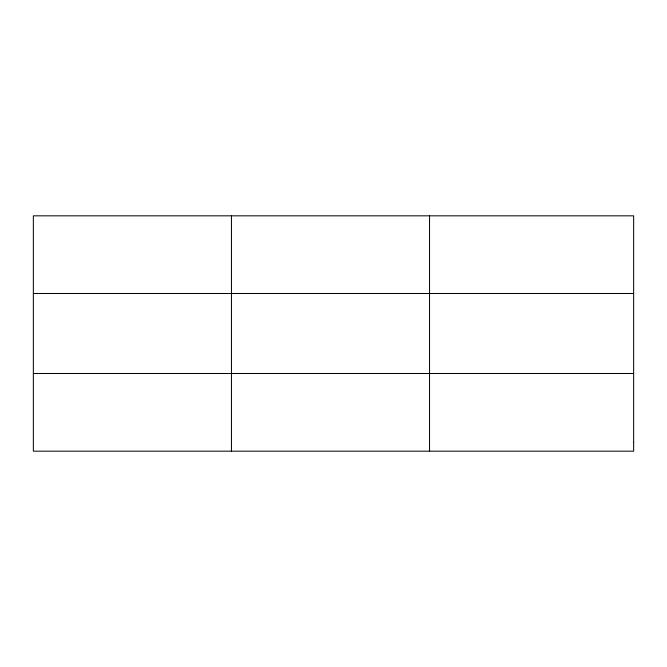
<?xml version="1.0" encoding="UTF-8"?>
<svg xmlns="http://www.w3.org/2000/svg" width="667" height="667" viewBox="0 0 667 667"><rect width="100%" height="100%" fill="white"/><g stroke="black" fill="none" stroke-linecap="round" stroke-linejoin="round"><path stroke-width="1" d="M231.449 215.833L231.449 451.167M429.548 215.833L429.548 451.167M33.35 293.497L633.65 293.497M33.35 373.503L633.65 373.503M633.65 442.538L633.65 451.167L33.35 451.167L33.35 215.833L633.65 215.833L633.65 442.538"/></g></svg>
